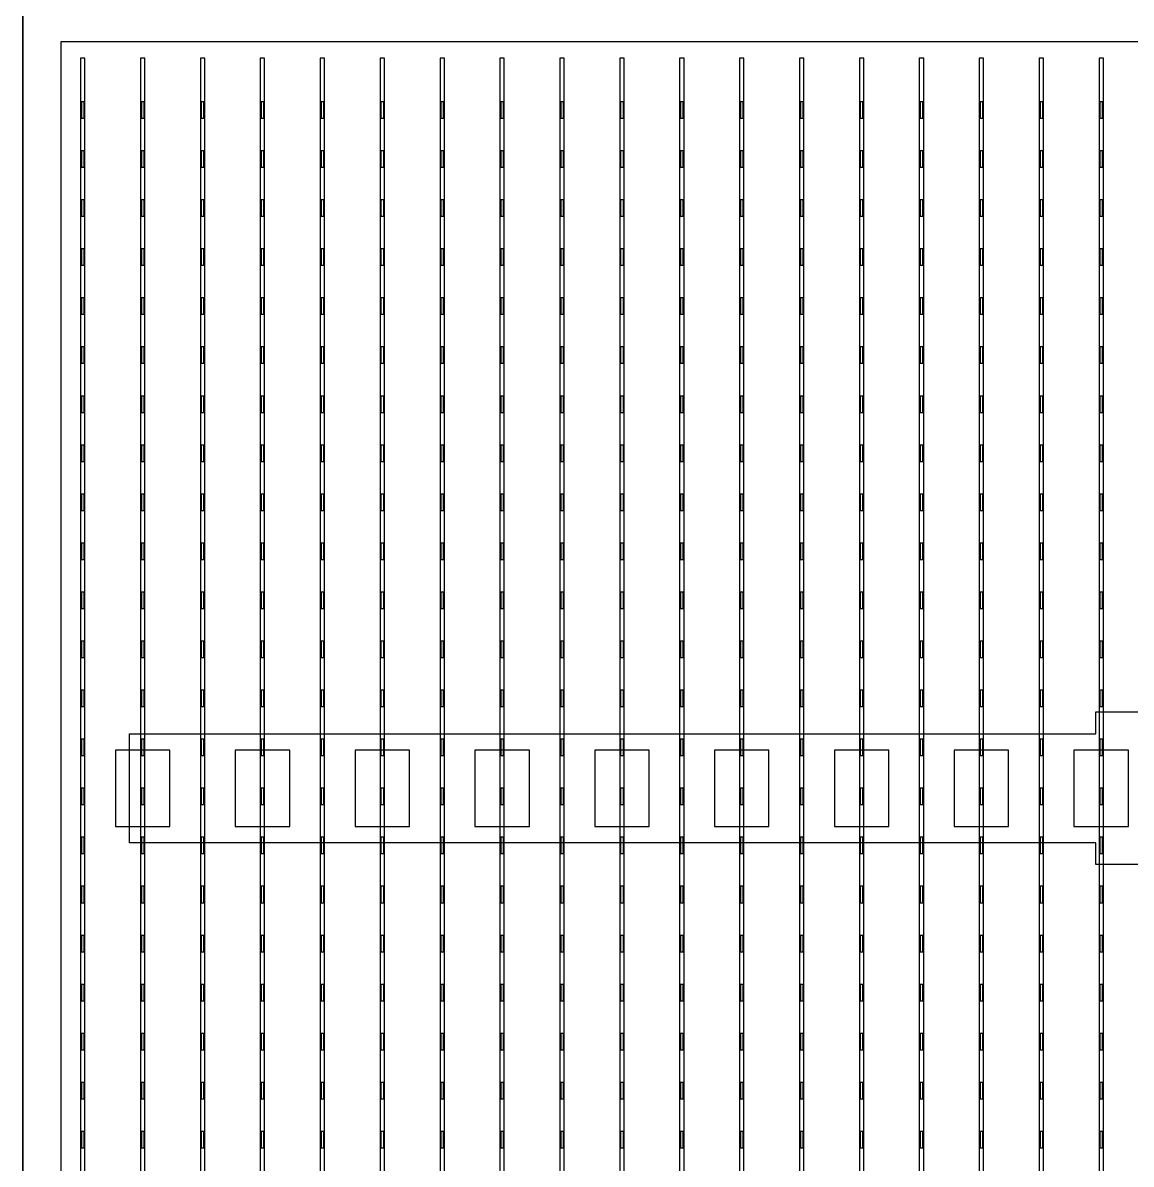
# Model space of a CAD drawing. Header units: millimetres. Extents: x -18 to 142, y -7 to 153.
# Drawn here: x -0.53 to 9.64, y 114.25 to 124.72 of the extents above; entities that cross this region are included whole.
import ezdxf

# ---------------------------------------------------------------- set-up
doc = ezdxf.new("R2010")
doc.units = ezdxf.units.MM
for name, color, linetype in [('BUSBARS', 3, 'Continuous'), ('CELLS', 5, 'Continuous'), ('CONTACT_PADS', 2, 'Continuous'), ('DICING', 4, 'Continuous'), ('FINGERS', 1, 'Continuous'), ('INSULATION', 2, 'Continuous')]:
    doc.layers.add(name, color=color, linetype=linetype)

msp = doc.modelspace()

# ---------------------------------------------------------------- linework, layer by layer
at = {"layer": 'BUSBARS'}
msp.add_lwpolyline([(19.39, 118.2), (19.39, 117.2), (10.52, 117.2), (10.52, 117), (9.32, 117), (9.32, 117.2), (0.45, 117.2), (0.45, 118.2), (9.32, 118.2), (9.32, 118.4), (10.52, 118.4), (10.52, 118.2), (19.39, 118.2)], close=True, dxfattribs=at)
at = {"layer": 'CELLS'}
msp.add_lwpolyline([(20.37, 104), (20.37, 124.9), (-0.53, 124.9), (-0.53, 104), (20.37, 104)], close=True, dxfattribs=at)
at = {"layer": 'CONTACT_PADS'}
for points in [[(0.033, 123.85), (0.033, 124), (0.008, 124), (0.008, 123.85), (0.033, 123.85)], [(0.583, 123.85), (0.583, 124), (0.558, 124), (0.558, 123.85), (0.583, 123.85)], [(1.133, 123.85), (1.133, 124), (1.108, 124), (1.108, 123.85), (1.133, 123.85)], [(1.683, 123.85), (1.683, 124), (1.658, 124), (1.658, 123.85), (1.683, 123.85)], [(2.233, 123.85), (2.233, 124), (2.208, 124), (2.208, 123.85), (2.233, 123.85)], [(2.783, 123.85), (2.783, 124), (2.758, 124), (2.758, 123.85), (2.783, 123.85)], [(3.333, 123.85), (3.333, 124), (3.308, 124), (3.308, 123.85), (3.333, 123.85)], [(3.883, 123.85), (3.883, 124), (3.858, 124), (3.858, 123.85), (3.883, 123.85)], [(4.433, 123.85), (4.433, 124), (4.408, 124), (4.408, 123.85), (4.433, 123.85)], [(4.983, 123.85), (4.983, 124), (4.958, 124), (4.958, 123.85), (4.983, 123.85)], [(5.533, 123.85), (5.533, 124), (5.508, 124), (5.508, 123.85), (5.533, 123.85)], [(6.083, 123.85), (6.083, 124), (6.058, 124), (6.058, 123.85), (6.083, 123.85)], [(6.633, 123.85), (6.633, 124), (6.608, 124), (6.608, 123.85), (6.633, 123.85)], [(7.183, 123.85), (7.183, 124), (7.158, 124), (7.158, 123.85), (7.183, 123.85)], [(7.733, 123.85), (7.733, 124), (7.708, 124), (7.708, 123.85), (7.733, 123.85)], [(8.283, 123.85), (8.283, 124), (8.258, 124), (8.258, 123.85), (8.283, 123.85)], [(8.833, 123.85), (8.833, 124), (8.808, 124), (8.808, 123.85), (8.833, 123.85)], [(9.383, 123.85), (9.383, 124), (9.358, 124), (9.358, 123.85), (9.383, 123.85)], [(0.033, 123.4), (0.033, 123.55), (0.008, 123.55), (0.008, 123.4), (0.033, 123.4)], [(0.583, 123.4), (0.583, 123.55), (0.558, 123.55), (0.558, 123.4), (0.583, 123.4)], [(1.133, 123.4), (1.133, 123.55), (1.108, 123.55), (1.108, 123.4), (1.133, 123.4)], [(1.683, 123.4), (1.683, 123.55), (1.658, 123.55), (1.658, 123.4), (1.683, 123.4)], [(2.233, 123.4), (2.233, 123.55), (2.208, 123.55), (2.208, 123.4), (2.233, 123.4)], [(2.783, 123.4), (2.783, 123.55), (2.758, 123.55), (2.758, 123.4), (2.783, 123.4)], [(3.333, 123.4), (3.333, 123.55), (3.308, 123.55), (3.308, 123.4), (3.333, 123.4)], [(3.883, 123.4), (3.883, 123.55), (3.858, 123.55), (3.858, 123.4), (3.883, 123.4)], [(4.433, 123.4), (4.433, 123.55), (4.408, 123.55), (4.408, 123.4), (4.433, 123.4)], [(4.983, 123.4), (4.983, 123.55), (4.958, 123.55), (4.958, 123.4), (4.983, 123.4)], [(5.533, 123.4), (5.533, 123.55), (5.508, 123.55), (5.508, 123.4), (5.533, 123.4)], [(6.083, 123.4), (6.083, 123.55), (6.058, 123.55), (6.058, 123.4), (6.083, 123.4)], [(6.633, 123.4), (6.633, 123.55), (6.608, 123.55), (6.608, 123.4), (6.633, 123.4)], [(7.183, 123.4), (7.183, 123.55), (7.158, 123.55), (7.158, 123.4), (7.183, 123.4)], [(7.733, 123.4), (7.733, 123.55), (7.708, 123.55), (7.708, 123.4), (7.733, 123.4)], [(8.283, 123.4), (8.283, 123.55), (8.258, 123.55), (8.258, 123.4), (8.283, 123.4)], [(8.833, 123.4), (8.833, 123.55), (8.808, 123.55), (8.808, 123.4), (8.833, 123.4)], [(9.383, 123.4), (9.383, 123.55), (9.358, 123.55), (9.358, 123.4), (9.383, 123.4)], [(0.033, 122.95), (0.033, 123.1), (0.008, 123.1), (0.008, 122.95), (0.033, 122.95)], [(0.583, 122.95), (0.583, 123.1), (0.558, 123.1), (0.558, 122.95), (0.583, 122.95)], [(1.133, 122.95), (1.133, 123.1), (1.108, 123.1), (1.108, 122.95), (1.133, 122.95)], [(1.683, 122.95), (1.683, 123.1), (1.658, 123.1), (1.658, 122.95), (1.683, 122.95)], [(2.233, 122.95), (2.233, 123.1), (2.208, 123.1), (2.208, 122.95), (2.233, 122.95)], [(2.783, 122.95), (2.783, 123.1), (2.758, 123.1), (2.758, 122.95), (2.783, 122.95)], [(3.333, 122.95), (3.333, 123.1), (3.308, 123.1), (3.308, 122.95), (3.333, 122.95)], [(3.883, 122.95), (3.883, 123.1), (3.858, 123.1), (3.858, 122.95), (3.883, 122.95)], [(4.433, 122.95), (4.433, 123.1), (4.408, 123.1), (4.408, 122.95), (4.433, 122.95)], [(4.983, 122.95), (4.983, 123.1), (4.958, 123.1), (4.958, 122.95), (4.983, 122.95)], [(5.533, 122.95), (5.533, 123.1), (5.508, 123.1), (5.508, 122.95), (5.533, 122.95)], [(6.083, 122.95), (6.083, 123.1), (6.058, 123.1), (6.058, 122.95), (6.083, 122.95)], [(6.633, 122.95), (6.633, 123.1), (6.608, 123.1), (6.608, 122.95), (6.633, 122.95)], [(7.183, 122.95), (7.183, 123.1), (7.158, 123.1), (7.158, 122.95), (7.183, 122.95)], [(7.733, 122.95), (7.733, 123.1), (7.708, 123.1), (7.708, 122.95), (7.733, 122.95)], [(8.283, 122.95), (8.283, 123.1), (8.258, 123.1), (8.258, 122.95), (8.283, 122.95)], [(8.833, 122.95), (8.833, 123.1), (8.808, 123.1), (8.808, 122.95), (8.833, 122.95)], [(9.383, 122.95), (9.383, 123.1), (9.358, 123.1), (9.358, 122.95), (9.383, 122.95)], [(0.033, 122.5), (0.033, 122.65), (0.008, 122.65), (0.008, 122.5), (0.033, 122.5)], [(0.583, 122.5), (0.583, 122.65), (0.558, 122.65), (0.558, 122.5), (0.583, 122.5)], [(1.133, 122.5), (1.133, 122.65), (1.108, 122.65), (1.108, 122.5), (1.133, 122.5)], [(1.683, 122.5), (1.683, 122.65), (1.658, 122.65), (1.658, 122.5), (1.683, 122.5)], [(2.233, 122.5), (2.233, 122.65), (2.208, 122.65), (2.208, 122.5), (2.233, 122.5)], [(2.783, 122.5), (2.783, 122.65), (2.758, 122.65), (2.758, 122.5), (2.783, 122.5)], [(3.333, 122.5), (3.333, 122.65), (3.308, 122.65), (3.308, 122.5), (3.333, 122.5)], [(3.883, 122.5), (3.883, 122.65), (3.858, 122.65), (3.858, 122.5), (3.883, 122.5)], [(4.433, 122.5), (4.433, 122.65), (4.408, 122.65), (4.408, 122.5), (4.433, 122.5)], [(4.983, 122.5), (4.983, 122.65), (4.958, 122.65), (4.958, 122.5), (4.983, 122.5)], [(5.533, 122.5), (5.533, 122.65), (5.508, 122.65), (5.508, 122.5), (5.533, 122.5)], [(6.083, 122.5), (6.083, 122.65), (6.058, 122.65), (6.058, 122.5), (6.083, 122.5)], [(6.633, 122.5), (6.633, 122.65), (6.608, 122.65), (6.608, 122.5), (6.633, 122.5)], [(7.183, 122.5), (7.183, 122.65), (7.158, 122.65), (7.158, 122.5), (7.183, 122.5)], [(7.733, 122.5), (7.733, 122.65), (7.708, 122.65), (7.708, 122.5), (7.733, 122.5)], [(8.283, 122.5), (8.283, 122.65), (8.258, 122.65), (8.258, 122.5), (8.283, 122.5)], [(8.833, 122.5), (8.833, 122.65), (8.808, 122.65), (8.808, 122.5), (8.833, 122.5)], [(9.383, 122.5), (9.383, 122.65), (9.358, 122.65), (9.358, 122.5), (9.383, 122.5)], [(0.033, 122.05), (0.033, 122.2), (0.008, 122.2), (0.008, 122.05), (0.033, 122.05)], [(0.583, 122.05), (0.583, 122.2), (0.558, 122.2), (0.558, 122.05), (0.583, 122.05)], [(1.133, 122.05), (1.133, 122.2), (1.108, 122.2), (1.108, 122.05), (1.133, 122.05)], [(1.683, 122.05), (1.683, 122.2), (1.658, 122.2), (1.658, 122.05), (1.683, 122.05)], [(2.233, 122.05), (2.233, 122.2), (2.208, 122.2), (2.208, 122.05), (2.233, 122.05)], [(2.783, 122.05), (2.783, 122.2), (2.758, 122.2), (2.758, 122.05), (2.783, 122.05)], [(3.333, 122.05), (3.333, 122.2), (3.308, 122.2), (3.308, 122.05), (3.333, 122.05)], [(3.883, 122.05), (3.883, 122.2), (3.858, 122.2), (3.858, 122.05), (3.883, 122.05)], [(4.433, 122.05), (4.433, 122.2), (4.408, 122.2), (4.408, 122.05), (4.433, 122.05)], [(4.983, 122.05), (4.983, 122.2), (4.958, 122.2), (4.958, 122.05), (4.983, 122.05)], [(5.533, 122.05), (5.533, 122.2), (5.508, 122.2), (5.508, 122.05), (5.533, 122.05)], [(6.083, 122.05), (6.083, 122.2), (6.058, 122.2), (6.058, 122.05), (6.083, 122.05)], [(6.633, 122.05), (6.633, 122.2), (6.608, 122.2), (6.608, 122.05), (6.633, 122.05)], [(7.183, 122.05), (7.183, 122.2), (7.158, 122.2), (7.158, 122.05), (7.183, 122.05)], [(7.733, 122.05), (7.733, 122.2), (7.708, 122.2), (7.708, 122.05), (7.733, 122.05)], [(8.283, 122.05), (8.283, 122.2), (8.258, 122.2), (8.258, 122.05), (8.283, 122.05)], [(8.833, 122.05), (8.833, 122.2), (8.808, 122.2), (8.808, 122.05), (8.833, 122.05)], [(9.383, 122.05), (9.383, 122.2), (9.358, 122.2), (9.358, 122.05), (9.383, 122.05)], [(0.033, 121.6), (0.033, 121.75), (0.008, 121.75), (0.008, 121.6), (0.033, 121.6)], [(0.583, 121.6), (0.583, 121.75), (0.558, 121.75), (0.558, 121.6), (0.583, 121.6)], [(1.133, 121.6), (1.133, 121.75), (1.108, 121.75), (1.108, 121.6), (1.133, 121.6)], [(1.683, 121.6), (1.683, 121.75), (1.658, 121.75), (1.658, 121.6), (1.683, 121.6)], [(2.233, 121.6), (2.233, 121.75), (2.208, 121.75), (2.208, 121.6), (2.233, 121.6)], [(2.783, 121.6), (2.783, 121.75), (2.758, 121.75), (2.758, 121.6), (2.783, 121.6)], [(3.333, 121.6), (3.333, 121.75), (3.308, 121.75), (3.308, 121.6), (3.333, 121.6)], [(3.883, 121.6), (3.883, 121.75), (3.858, 121.75), (3.858, 121.6), (3.883, 121.6)], [(4.433, 121.6), (4.433, 121.75), (4.408, 121.75), (4.408, 121.6), (4.433, 121.6)], [(4.983, 121.6), (4.983, 121.75), (4.958, 121.75), (4.958, 121.6), (4.983, 121.6)], [(5.533, 121.6), (5.533, 121.75), (5.508, 121.75), (5.508, 121.6), (5.533, 121.6)], [(6.083, 121.6), (6.083, 121.75), (6.058, 121.75), (6.058, 121.6), (6.083, 121.6)], [(6.633, 121.6), (6.633, 121.75), (6.608, 121.75), (6.608, 121.6), (6.633, 121.6)], [(7.183, 121.6), (7.183, 121.75), (7.158, 121.75), (7.158, 121.6), (7.183, 121.6)], [(7.733, 121.6), (7.733, 121.75), (7.708, 121.75), (7.708, 121.6), (7.733, 121.6)], [(8.283, 121.6), (8.283, 121.75), (8.258, 121.75), (8.258, 121.6), (8.283, 121.6)], [(8.833, 121.6), (8.833, 121.75), (8.808, 121.75), (8.808, 121.6), (8.833, 121.6)], [(9.383, 121.6), (9.383, 121.75), (9.358, 121.75), (9.358, 121.6), (9.383, 121.6)], [(0.033, 121.15), (0.033, 121.3), (0.008, 121.3), (0.008, 121.15), (0.033, 121.15)], [(0.583, 121.15), (0.583, 121.3), (0.558, 121.3), (0.558, 121.15), (0.583, 121.15)], [(1.133, 121.15), (1.133, 121.3), (1.108, 121.3), (1.108, 121.15), (1.133, 121.15)], [(1.683, 121.15), (1.683, 121.3), (1.658, 121.3), (1.658, 121.15), (1.683, 121.15)], [(2.233, 121.15), (2.233, 121.3), (2.208, 121.3), (2.208, 121.15), (2.233, 121.15)], [(2.783, 121.15), (2.783, 121.3), (2.758, 121.3), (2.758, 121.15), (2.783, 121.15)], [(3.333, 121.15), (3.333, 121.3), (3.308, 121.3), (3.308, 121.15), (3.333, 121.15)], [(3.883, 121.15), (3.883, 121.3), (3.858, 121.3), (3.858, 121.15), (3.883, 121.15)], [(4.433, 121.15), (4.433, 121.3), (4.408, 121.3), (4.408, 121.15), (4.433, 121.15)], [(4.983, 121.15), (4.983, 121.3), (4.958, 121.3), (4.958, 121.15), (4.983, 121.15)], [(5.533, 121.15), (5.533, 121.3), (5.508, 121.3), (5.508, 121.15), (5.533, 121.15)], [(6.083, 121.15), (6.083, 121.3), (6.058, 121.3), (6.058, 121.15), (6.083, 121.15)], [(6.633, 121.15), (6.633, 121.3), (6.608, 121.3), (6.608, 121.15), (6.633, 121.15)], [(7.183, 121.15), (7.183, 121.3), (7.158, 121.3), (7.158, 121.15), (7.183, 121.15)], [(7.733, 121.15), (7.733, 121.3), (7.708, 121.3), (7.708, 121.15), (7.733, 121.15)], [(8.283, 121.15), (8.283, 121.3), (8.258, 121.3), (8.258, 121.15), (8.283, 121.15)], [(8.833, 121.15), (8.833, 121.3), (8.808, 121.3), (8.808, 121.15), (8.833, 121.15)], [(9.383, 121.15), (9.383, 121.3), (9.358, 121.3), (9.358, 121.15), (9.383, 121.15)], [(0.033, 120.7), (0.033, 120.85), (0.008, 120.85), (0.008, 120.7), (0.033, 120.7)], [(0.583, 120.7), (0.583, 120.85), (0.558, 120.85), (0.558, 120.7), (0.583, 120.7)], [(1.133, 120.7), (1.133, 120.85), (1.108, 120.85), (1.108, 120.7), (1.133, 120.7)], [(1.683, 120.7), (1.683, 120.85), (1.658, 120.85), (1.658, 120.7), (1.683, 120.7)], [(2.233, 120.7), (2.233, 120.85), (2.208, 120.85), (2.208, 120.7), (2.233, 120.7)], [(2.783, 120.7), (2.783, 120.85), (2.758, 120.85), (2.758, 120.7), (2.783, 120.7)], [(3.333, 120.7), (3.333, 120.85), (3.308, 120.85), (3.308, 120.7), (3.333, 120.7)], [(3.883, 120.7), (3.883, 120.85), (3.858, 120.85), (3.858, 120.7), (3.883, 120.7)], [(4.433, 120.7), (4.433, 120.85), (4.408, 120.85), (4.408, 120.7), (4.433, 120.7)], [(4.983, 120.7), (4.983, 120.85), (4.958, 120.85), (4.958, 120.7), (4.983, 120.7)], [(5.533, 120.7), (5.533, 120.85), (5.508, 120.85), (5.508, 120.7), (5.533, 120.7)], [(6.083, 120.7), (6.083, 120.85), (6.058, 120.85), (6.058, 120.7), (6.083, 120.7)], [(6.633, 120.7), (6.633, 120.85), (6.608, 120.85), (6.608, 120.7), (6.633, 120.7)], [(7.183, 120.7), (7.183, 120.85), (7.158, 120.85), (7.158, 120.7), (7.183, 120.7)], [(7.733, 120.7), (7.733, 120.85), (7.708, 120.85), (7.708, 120.7), (7.733, 120.7)], [(8.283, 120.7), (8.283, 120.85), (8.258, 120.85), (8.258, 120.7), (8.283, 120.7)], [(8.833, 120.7), (8.833, 120.85), (8.808, 120.85), (8.808, 120.7), (8.833, 120.7)], [(9.383, 120.7), (9.383, 120.85), (9.358, 120.85), (9.358, 120.7), (9.383, 120.7)], [(0.033, 120.25), (0.033, 120.4), (0.008, 120.4), (0.008, 120.25), (0.033, 120.25)], [(0.583, 120.25), (0.583, 120.4), (0.558, 120.4), (0.558, 120.25), (0.583, 120.25)], [(1.133, 120.25), (1.133, 120.4), (1.108, 120.4), (1.108, 120.25), (1.133, 120.25)], [(1.683, 120.25), (1.683, 120.4), (1.658, 120.4), (1.658, 120.25), (1.683, 120.25)], [(2.233, 120.25), (2.233, 120.4), (2.208, 120.4), (2.208, 120.25), (2.233, 120.25)], [(2.783, 120.25), (2.783, 120.4), (2.758, 120.4), (2.758, 120.25), (2.783, 120.25)], [(3.333, 120.25), (3.333, 120.4), (3.308, 120.4), (3.308, 120.25), (3.333, 120.25)], [(3.883, 120.25), (3.883, 120.4), (3.858, 120.4), (3.858, 120.25), (3.883, 120.25)], [(4.433, 120.25), (4.433, 120.4), (4.408, 120.4), (4.408, 120.25), (4.433, 120.25)], [(4.983, 120.25), (4.983, 120.4), (4.958, 120.4), (4.958, 120.25), (4.983, 120.25)], [(5.533, 120.25), (5.533, 120.4), (5.508, 120.4), (5.508, 120.25), (5.533, 120.25)], [(6.083, 120.25), (6.083, 120.4), (6.058, 120.4), (6.058, 120.25), (6.083, 120.25)], [(6.633, 120.25), (6.633, 120.4), (6.608, 120.4), (6.608, 120.25), (6.633, 120.25)], [(7.183, 120.25), (7.183, 120.4), (7.158, 120.4), (7.158, 120.25), (7.183, 120.25)], [(7.733, 120.25), (7.733, 120.4), (7.708, 120.4), (7.708, 120.25), (7.733, 120.25)], [(8.283, 120.25), (8.283, 120.4), (8.258, 120.4), (8.258, 120.25), (8.283, 120.25)], [(8.833, 120.25), (8.833, 120.4), (8.808, 120.4), (8.808, 120.25), (8.833, 120.25)], [(9.383, 120.25), (9.383, 120.4), (9.358, 120.4), (9.358, 120.25), (9.383, 120.25)], [(0.033, 119.8), (0.033, 119.95), (0.008, 119.95), (0.008, 119.8), (0.033, 119.8)], [(0.583, 119.8), (0.583, 119.95), (0.558, 119.95), (0.558, 119.8), (0.583, 119.8)], [(1.133, 119.8), (1.133, 119.95), (1.108, 119.95), (1.108, 119.8), (1.133, 119.8)], [(1.683, 119.8), (1.683, 119.95), (1.658, 119.95), (1.658, 119.8), (1.683, 119.8)], [(2.233, 119.8), (2.233, 119.95), (2.208, 119.95), (2.208, 119.8), (2.233, 119.8)], [(2.783, 119.8), (2.783, 119.95), (2.758, 119.95), (2.758, 119.8), (2.783, 119.8)], [(3.333, 119.8), (3.333, 119.95), (3.308, 119.95), (3.308, 119.8), (3.333, 119.8)], [(3.883, 119.8), (3.883, 119.95), (3.858, 119.95), (3.858, 119.8), (3.883, 119.8)], [(4.433, 119.8), (4.433, 119.95), (4.408, 119.95), (4.408, 119.8), (4.433, 119.8)], [(4.983, 119.8), (4.983, 119.95), (4.958, 119.95), (4.958, 119.8), (4.983, 119.8)], [(5.533, 119.8), (5.533, 119.95), (5.508, 119.95), (5.508, 119.8), (5.533, 119.8)], [(6.083, 119.8), (6.083, 119.95), (6.058, 119.95), (6.058, 119.8), (6.083, 119.8)], [(6.633, 119.8), (6.633, 119.95), (6.608, 119.95), (6.608, 119.8), (6.633, 119.8)], [(7.183, 119.8), (7.183, 119.95), (7.158, 119.95), (7.158, 119.8), (7.183, 119.8)], [(7.733, 119.8), (7.733, 119.95), (7.708, 119.95), (7.708, 119.8), (7.733, 119.8)], [(8.283, 119.8), (8.283, 119.95), (8.258, 119.95), (8.258, 119.8), (8.283, 119.8)], [(8.833, 119.8), (8.833, 119.95), (8.808, 119.95), (8.808, 119.8), (8.833, 119.8)], [(9.383, 119.8), (9.383, 119.95), (9.358, 119.95), (9.358, 119.8), (9.383, 119.8)], [(0.033, 119.35), (0.033, 119.5), (0.008, 119.5), (0.008, 119.35), (0.033, 119.35)], [(0.583, 119.35), (0.583, 119.5), (0.558, 119.5), (0.558, 119.35), (0.583, 119.35)], [(1.133, 119.35), (1.133, 119.5), (1.108, 119.5), (1.108, 119.35), (1.133, 119.35)], [(1.683, 119.35), (1.683, 119.5), (1.658, 119.5), (1.658, 119.35), (1.683, 119.35)], [(2.233, 119.35), (2.233, 119.5), (2.208, 119.5), (2.208, 119.35), (2.233, 119.35)], [(2.783, 119.35), (2.783, 119.5), (2.758, 119.5), (2.758, 119.35), (2.783, 119.35)], [(3.333, 119.35), (3.333, 119.5), (3.308, 119.5), (3.308, 119.35), (3.333, 119.35)], [(3.883, 119.35), (3.883, 119.5), (3.858, 119.5), (3.858, 119.35), (3.883, 119.35)], [(4.433, 119.35), (4.433, 119.5), (4.408, 119.5), (4.408, 119.35), (4.433, 119.35)], [(4.983, 119.35), (4.983, 119.5), (4.958, 119.5), (4.958, 119.35), (4.983, 119.35)], [(5.533, 119.35), (5.533, 119.5), (5.508, 119.5), (5.508, 119.35), (5.533, 119.35)], [(6.083, 119.35), (6.083, 119.5), (6.058, 119.5), (6.058, 119.35), (6.083, 119.35)], [(6.633, 119.35), (6.633, 119.5), (6.608, 119.5), (6.608, 119.35), (6.633, 119.35)], [(7.183, 119.35), (7.183, 119.5), (7.158, 119.5), (7.158, 119.35), (7.183, 119.35)], [(7.733, 119.35), (7.733, 119.5), (7.708, 119.5), (7.708, 119.35), (7.733, 119.35)], [(8.283, 119.35), (8.283, 119.5), (8.258, 119.5), (8.258, 119.35), (8.283, 119.35)], [(8.833, 119.35), (8.833, 119.5), (8.808, 119.5), (8.808, 119.35), (8.833, 119.35)], [(9.383, 119.35), (9.383, 119.5), (9.358, 119.5), (9.358, 119.35), (9.383, 119.35)], [(0.033, 118.9), (0.033, 119.05), (0.008, 119.05), (0.008, 118.9), (0.033, 118.9)], [(0.583, 118.9), (0.583, 119.05), (0.558, 119.05), (0.558, 118.9), (0.583, 118.9)], [(1.133, 118.9), (1.133, 119.05), (1.108, 119.05), (1.108, 118.9), (1.133, 118.9)], [(1.683, 118.9), (1.683, 119.05), (1.658, 119.05), (1.658, 118.9), (1.683, 118.9)], [(2.233, 118.9), (2.233, 119.05), (2.208, 119.05), (2.208, 118.9), (2.233, 118.9)], [(2.783, 118.9), (2.783, 119.05), (2.758, 119.05), (2.758, 118.9), (2.783, 118.9)], [(3.333, 118.9), (3.333, 119.05), (3.308, 119.05), (3.308, 118.9), (3.333, 118.9)], [(3.883, 118.9), (3.883, 119.05), (3.858, 119.05), (3.858, 118.9), (3.883, 118.9)], [(4.433, 118.9), (4.433, 119.05), (4.408, 119.05), (4.408, 118.9), (4.433, 118.9)], [(4.983, 118.9), (4.983, 119.05), (4.958, 119.05), (4.958, 118.9), (4.983, 118.9)], [(5.533, 118.9), (5.533, 119.05), (5.508, 119.05), (5.508, 118.9), (5.533, 118.9)], [(6.083, 118.9), (6.083, 119.05), (6.058, 119.05), (6.058, 118.9), (6.083, 118.9)], [(6.633, 118.9), (6.633, 119.05), (6.608, 119.05), (6.608, 118.9), (6.633, 118.9)], [(7.183, 118.9), (7.183, 119.05), (7.158, 119.05), (7.158, 118.9), (7.183, 118.9)], [(7.733, 118.9), (7.733, 119.05), (7.708, 119.05), (7.708, 118.9), (7.733, 118.9)], [(8.283, 118.9), (8.283, 119.05), (8.258, 119.05), (8.258, 118.9), (8.283, 118.9)], [(8.833, 118.9), (8.833, 119.05), (8.808, 119.05), (8.808, 118.9), (8.833, 118.9)], [(9.383, 118.9), (9.383, 119.05), (9.358, 119.05), (9.358, 118.9), (9.383, 118.9)], [(0.033, 118.45), (0.033, 118.6), (0.008, 118.6), (0.008, 118.45), (0.033, 118.45)], [(0.583, 118.45), (0.583, 118.6), (0.558, 118.6), (0.558, 118.45), (0.583, 118.45)], [(1.133, 118.45), (1.133, 118.6), (1.108, 118.6), (1.108, 118.45), (1.133, 118.45)], [(1.683, 118.45), (1.683, 118.6), (1.658, 118.6), (1.658, 118.45), (1.683, 118.45)], [(2.233, 118.45), (2.233, 118.6), (2.208, 118.6), (2.208, 118.45), (2.233, 118.45)], [(2.783, 118.45), (2.783, 118.6), (2.758, 118.6), (2.758, 118.45), (2.783, 118.45)], [(3.333, 118.45), (3.333, 118.6), (3.308, 118.6), (3.308, 118.45), (3.333, 118.45)], [(3.883, 118.45), (3.883, 118.6), (3.858, 118.6), (3.858, 118.45), (3.883, 118.45)], [(4.433, 118.45), (4.433, 118.6), (4.408, 118.6), (4.408, 118.45), (4.433, 118.45)], [(4.983, 118.45), (4.983, 118.6), (4.958, 118.6), (4.958, 118.45), (4.983, 118.45)], [(5.533, 118.45), (5.533, 118.6), (5.508, 118.6), (5.508, 118.45), (5.533, 118.45)], [(6.083, 118.45), (6.083, 118.6), (6.058, 118.6), (6.058, 118.45), (6.083, 118.45)], [(6.633, 118.45), (6.633, 118.6), (6.608, 118.6), (6.608, 118.45), (6.633, 118.45)], [(7.183, 118.45), (7.183, 118.6), (7.158, 118.6), (7.158, 118.45), (7.183, 118.45)], [(7.733, 118.45), (7.733, 118.6), (7.708, 118.6), (7.708, 118.45), (7.733, 118.45)], [(8.283, 118.45), (8.283, 118.6), (8.258, 118.6), (8.258, 118.45), (8.283, 118.45)], [(8.833, 118.45), (8.833, 118.6), (8.808, 118.6), (8.808, 118.45), (8.833, 118.45)], [(9.383, 118.45), (9.383, 118.6), (9.358, 118.6), (9.358, 118.45), (9.383, 118.45)], [(0.033, 118), (0.033, 118.15), (0.008, 118.15), (0.008, 118), (0.033, 118)], [(0.583, 118), (0.583, 118.15), (0.558, 118.15), (0.558, 118), (0.583, 118)], [(1.133, 118), (1.133, 118.15), (1.108, 118.15), (1.108, 118), (1.133, 118)], [(1.683, 118), (1.683, 118.15), (1.658, 118.15), (1.658, 118), (1.683, 118)], [(2.233, 118), (2.233, 118.15), (2.208, 118.15), (2.208, 118), (2.233, 118)], [(2.783, 118), (2.783, 118.15), (2.758, 118.15), (2.758, 118), (2.783, 118)], [(3.333, 118), (3.333, 118.15), (3.308, 118.15), (3.308, 118), (3.333, 118)], [(3.883, 118), (3.883, 118.15), (3.858, 118.15), (3.858, 118), (3.883, 118)], [(4.433, 118), (4.433, 118.15), (4.408, 118.15), (4.408, 118), (4.433, 118)], [(4.983, 118), (4.983, 118.15), (4.958, 118.15), (4.958, 118), (4.983, 118)], [(5.533, 118), (5.533, 118.15), (5.508, 118.15), (5.508, 118), (5.533, 118)], [(6.083, 118), (6.083, 118.15), (6.058, 118.15), (6.058, 118), (6.083, 118)], [(6.633, 118), (6.633, 118.15), (6.608, 118.15), (6.608, 118), (6.633, 118)], [(7.183, 118), (7.183, 118.15), (7.158, 118.15), (7.158, 118), (7.183, 118)], [(7.733, 118), (7.733, 118.15), (7.708, 118.15), (7.708, 118), (7.733, 118)], [(8.283, 118), (8.283, 118.15), (8.258, 118.15), (8.258, 118), (8.283, 118)], [(8.833, 118), (8.833, 118.15), (8.808, 118.15), (8.808, 118), (8.833, 118)], [(9.383, 118), (9.383, 118.15), (9.358, 118.15), (9.358, 118), (9.383, 118)], [(0.033, 117.55), (0.033, 117.7), (0.008, 117.7), (0.008, 117.55), (0.033, 117.55)], [(0.583, 117.55), (0.583, 117.7), (0.558, 117.7), (0.558, 117.55), (0.583, 117.55)], [(1.133, 117.55), (1.133, 117.7), (1.108, 117.7), (1.108, 117.55), (1.133, 117.55)], [(1.683, 117.55), (1.683, 117.7), (1.658, 117.7), (1.658, 117.55), (1.683, 117.55)], [(2.233, 117.55), (2.233, 117.7), (2.208, 117.7), (2.208, 117.55), (2.233, 117.55)], [(2.783, 117.55), (2.783, 117.7), (2.758, 117.7), (2.758, 117.55), (2.783, 117.55)], [(3.333, 117.55), (3.333, 117.7), (3.308, 117.7), (3.308, 117.55), (3.333, 117.55)], [(3.883, 117.55), (3.883, 117.7), (3.858, 117.7), (3.858, 117.55), (3.883, 117.55)], [(4.433, 117.55), (4.433, 117.7), (4.408, 117.7), (4.408, 117.55), (4.433, 117.55)], [(4.983, 117.55), (4.983, 117.7), (4.958, 117.7), (4.958, 117.55), (4.983, 117.55)], [(5.533, 117.55), (5.533, 117.7), (5.508, 117.7), (5.508, 117.55), (5.533, 117.55)], [(6.083, 117.55), (6.083, 117.7), (6.058, 117.7), (6.058, 117.55), (6.083, 117.55)], [(6.633, 117.55), (6.633, 117.7), (6.608, 117.7), (6.608, 117.55), (6.633, 117.55)], [(7.183, 117.55), (7.183, 117.7), (7.158, 117.7), (7.158, 117.55), (7.183, 117.55)], [(7.733, 117.55), (7.733, 117.7), (7.708, 117.7), (7.708, 117.55), (7.733, 117.55)], [(8.283, 117.55), (8.283, 117.7), (8.258, 117.7), (8.258, 117.55), (8.283, 117.55)], [(8.833, 117.55), (8.833, 117.7), (8.808, 117.7), (8.808, 117.55), (8.833, 117.55)], [(9.383, 117.55), (9.383, 117.7), (9.358, 117.7), (9.358, 117.55), (9.383, 117.55)], [(0.033, 117.1), (0.033, 117.25), (0.008, 117.25), (0.008, 117.1), (0.033, 117.1)], [(0.583, 117.1), (0.583, 117.25), (0.558, 117.25), (0.558, 117.1), (0.583, 117.1)], [(1.133, 117.1), (1.133, 117.25), (1.108, 117.25), (1.108, 117.1), (1.133, 117.1)], [(1.683, 117.1), (1.683, 117.25), (1.658, 117.25), (1.658, 117.1), (1.683, 117.1)], [(2.233, 117.1), (2.233, 117.25), (2.208, 117.25), (2.208, 117.1), (2.233, 117.1)], [(2.783, 117.1), (2.783, 117.25), (2.758, 117.25), (2.758, 117.1), (2.783, 117.1)], [(3.333, 117.1), (3.333, 117.25), (3.308, 117.25), (3.308, 117.1), (3.333, 117.1)], [(3.883, 117.1), (3.883, 117.25), (3.858, 117.25), (3.858, 117.1), (3.883, 117.1)], [(4.433, 117.1), (4.433, 117.25), (4.408, 117.25), (4.408, 117.1), (4.433, 117.1)], [(4.983, 117.1), (4.983, 117.25), (4.958, 117.25), (4.958, 117.1), (4.983, 117.1)], [(5.533, 117.1), (5.533, 117.25), (5.508, 117.25), (5.508, 117.1), (5.533, 117.1)], [(6.083, 117.1), (6.083, 117.25), (6.058, 117.25), (6.058, 117.1), (6.083, 117.1)], [(6.633, 117.1), (6.633, 117.25), (6.608, 117.25), (6.608, 117.1), (6.633, 117.1)], [(7.183, 117.1), (7.183, 117.25), (7.158, 117.25), (7.158, 117.1), (7.183, 117.1)], [(7.733, 117.1), (7.733, 117.25), (7.708, 117.25), (7.708, 117.1), (7.733, 117.1)], [(8.283, 117.1), (8.283, 117.25), (8.258, 117.25), (8.258, 117.1), (8.283, 117.1)], [(8.833, 117.1), (8.833, 117.25), (8.808, 117.25), (8.808, 117.1), (8.833, 117.1)], [(9.383, 117.1), (9.383, 117.25), (9.358, 117.25), (9.358, 117.1), (9.383, 117.1)], [(0.033, 116.65), (0.033, 116.8), (0.008, 116.8), (0.008, 116.65), (0.033, 116.65)], [(0.583, 116.65), (0.583, 116.8), (0.558, 116.8), (0.558, 116.65), (0.583, 116.65)], [(1.133, 116.65), (1.133, 116.8), (1.108, 116.8), (1.108, 116.65), (1.133, 116.65)], [(1.683, 116.65), (1.683, 116.8), (1.658, 116.8), (1.658, 116.65), (1.683, 116.65)], [(2.233, 116.65), (2.233, 116.8), (2.208, 116.8), (2.208, 116.65), (2.233, 116.65)], [(2.783, 116.65), (2.783, 116.8), (2.758, 116.8), (2.758, 116.65), (2.783, 116.65)], [(3.333, 116.65), (3.333, 116.8), (3.308, 116.8), (3.308, 116.65), (3.333, 116.65)], [(3.883, 116.65), (3.883, 116.8), (3.858, 116.8), (3.858, 116.65), (3.883, 116.65)], [(4.433, 116.65), (4.433, 116.8), (4.408, 116.8), (4.408, 116.65), (4.433, 116.65)], [(4.983, 116.65), (4.983, 116.8), (4.958, 116.8), (4.958, 116.65), (4.983, 116.65)], [(5.533, 116.65), (5.533, 116.8), (5.508, 116.8), (5.508, 116.65), (5.533, 116.65)], [(6.083, 116.65), (6.083, 116.8), (6.058, 116.8), (6.058, 116.65), (6.083, 116.65)], [(6.633, 116.65), (6.633, 116.8), (6.608, 116.8), (6.608, 116.65), (6.633, 116.65)], [(7.183, 116.65), (7.183, 116.8), (7.158, 116.8), (7.158, 116.65), (7.183, 116.65)], [(7.733, 116.65), (7.733, 116.8), (7.708, 116.8), (7.708, 116.65), (7.733, 116.65)], [(8.283, 116.65), (8.283, 116.8), (8.258, 116.8), (8.258, 116.65), (8.283, 116.65)], [(8.833, 116.65), (8.833, 116.8), (8.808, 116.8), (8.808, 116.65), (8.833, 116.65)], [(9.383, 116.65), (9.383, 116.8), (9.358, 116.8), (9.358, 116.65), (9.383, 116.65)], [(0.033, 116.2), (0.033, 116.35), (0.008, 116.35), (0.008, 116.2), (0.033, 116.2)], [(0.583, 116.2), (0.583, 116.35), (0.558, 116.35), (0.558, 116.2), (0.583, 116.2)], [(1.133, 116.2), (1.133, 116.35), (1.108, 116.35), (1.108, 116.2), (1.133, 116.2)], [(1.683, 116.2), (1.683, 116.35), (1.658, 116.35), (1.658, 116.2), (1.683, 116.2)], [(2.233, 116.2), (2.233, 116.35), (2.208, 116.35), (2.208, 116.2), (2.233, 116.2)], [(2.783, 116.2), (2.783, 116.35), (2.758, 116.35), (2.758, 116.2), (2.783, 116.2)], [(3.333, 116.2), (3.333, 116.35), (3.308, 116.35), (3.308, 116.2), (3.333, 116.2)], [(3.883, 116.2), (3.883, 116.35), (3.858, 116.35), (3.858, 116.2), (3.883, 116.2)], [(4.433, 116.2), (4.433, 116.35), (4.408, 116.35), (4.408, 116.2), (4.433, 116.2)], [(4.983, 116.2), (4.983, 116.35), (4.958, 116.35), (4.958, 116.2), (4.983, 116.2)], [(5.533, 116.2), (5.533, 116.35), (5.508, 116.35), (5.508, 116.2), (5.533, 116.2)], [(6.083, 116.2), (6.083, 116.35), (6.058, 116.35), (6.058, 116.2), (6.083, 116.2)], [(6.633, 116.2), (6.633, 116.35), (6.608, 116.35), (6.608, 116.2), (6.633, 116.2)], [(7.183, 116.2), (7.183, 116.35), (7.158, 116.35), (7.158, 116.2), (7.183, 116.2)], [(7.733, 116.2), (7.733, 116.35), (7.708, 116.35), (7.708, 116.2), (7.733, 116.2)], [(8.283, 116.2), (8.283, 116.35), (8.258, 116.35), (8.258, 116.2), (8.283, 116.2)], [(8.833, 116.2), (8.833, 116.35), (8.808, 116.35), (8.808, 116.2), (8.833, 116.2)], [(9.383, 116.2), (9.383, 116.35), (9.358, 116.35), (9.358, 116.2), (9.383, 116.2)], [(0.033, 115.75), (0.033, 115.9), (0.008, 115.9), (0.008, 115.75), (0.033, 115.75)], [(0.583, 115.75), (0.583, 115.9), (0.558, 115.9), (0.558, 115.75), (0.583, 115.75)], [(1.133, 115.75), (1.133, 115.9), (1.108, 115.9), (1.108, 115.75), (1.133, 115.75)], [(1.683, 115.75), (1.683, 115.9), (1.658, 115.9), (1.658, 115.75), (1.683, 115.75)], [(2.233, 115.75), (2.233, 115.9), (2.208, 115.9), (2.208, 115.75), (2.233, 115.75)], [(2.783, 115.75), (2.783, 115.9), (2.758, 115.9), (2.758, 115.75), (2.783, 115.75)], [(3.333, 115.75), (3.333, 115.9), (3.308, 115.9), (3.308, 115.75), (3.333, 115.75)], [(3.883, 115.75), (3.883, 115.9), (3.858, 115.9), (3.858, 115.75), (3.883, 115.75)], [(4.433, 115.75), (4.433, 115.9), (4.408, 115.9), (4.408, 115.75), (4.433, 115.75)], [(4.983, 115.75), (4.983, 115.9), (4.958, 115.9), (4.958, 115.75), (4.983, 115.75)], [(5.533, 115.75), (5.533, 115.9), (5.508, 115.9), (5.508, 115.75), (5.533, 115.75)], [(6.083, 115.75), (6.083, 115.9), (6.058, 115.9), (6.058, 115.75), (6.083, 115.75)], [(6.633, 115.75), (6.633, 115.9), (6.608, 115.9), (6.608, 115.75), (6.633, 115.75)], [(7.183, 115.75), (7.183, 115.9), (7.158, 115.9), (7.158, 115.75), (7.183, 115.75)], [(7.733, 115.75), (7.733, 115.9), (7.708, 115.9), (7.708, 115.75), (7.733, 115.75)], [(8.283, 115.75), (8.283, 115.9), (8.258, 115.9), (8.258, 115.75), (8.283, 115.75)], [(8.833, 115.75), (8.833, 115.9), (8.808, 115.9), (8.808, 115.75), (8.833, 115.75)], [(9.383, 115.75), (9.383, 115.9), (9.358, 115.9), (9.358, 115.75), (9.383, 115.75)], [(0.033, 115.3), (0.033, 115.45), (0.008, 115.45), (0.008, 115.3), (0.033, 115.3)], [(0.583, 115.3), (0.583, 115.45), (0.558, 115.45), (0.558, 115.3), (0.583, 115.3)], [(1.133, 115.3), (1.133, 115.45), (1.108, 115.45), (1.108, 115.3), (1.133, 115.3)], [(1.683, 115.3), (1.683, 115.45), (1.658, 115.45), (1.658, 115.3), (1.683, 115.3)], [(2.233, 115.3), (2.233, 115.45), (2.208, 115.45), (2.208, 115.3), (2.233, 115.3)], [(2.783, 115.3), (2.783, 115.45), (2.758, 115.45), (2.758, 115.3), (2.783, 115.3)], [(3.333, 115.3), (3.333, 115.45), (3.308, 115.45), (3.308, 115.3), (3.333, 115.3)], [(3.883, 115.3), (3.883, 115.45), (3.858, 115.45), (3.858, 115.3), (3.883, 115.3)], [(4.433, 115.3), (4.433, 115.45), (4.408, 115.45), (4.408, 115.3), (4.433, 115.3)], [(4.983, 115.3), (4.983, 115.45), (4.958, 115.45), (4.958, 115.3), (4.983, 115.3)], [(5.533, 115.3), (5.533, 115.45), (5.508, 115.45), (5.508, 115.3), (5.533, 115.3)], [(6.083, 115.3), (6.083, 115.45), (6.058, 115.45), (6.058, 115.3), (6.083, 115.3)], [(6.633, 115.3), (6.633, 115.45), (6.608, 115.45), (6.608, 115.3), (6.633, 115.3)], [(7.183, 115.3), (7.183, 115.45), (7.158, 115.45), (7.158, 115.3), (7.183, 115.3)], [(7.733, 115.3), (7.733, 115.45), (7.708, 115.45), (7.708, 115.3), (7.733, 115.3)], [(8.283, 115.3), (8.283, 115.45), (8.258, 115.45), (8.258, 115.3), (8.283, 115.3)], [(8.833, 115.3), (8.833, 115.45), (8.808, 115.45), (8.808, 115.3), (8.833, 115.3)], [(9.383, 115.3), (9.383, 115.45), (9.358, 115.45), (9.358, 115.3), (9.383, 115.3)], [(0.033, 114.85), (0.033, 115), (0.008, 115), (0.008, 114.85), (0.033, 114.85)], [(0.583, 114.85), (0.583, 115), (0.558, 115), (0.558, 114.85), (0.583, 114.85)], [(1.133, 114.85), (1.133, 115), (1.108, 115), (1.108, 114.85), (1.133, 114.85)], [(1.683, 114.85), (1.683, 115), (1.658, 115), (1.658, 114.85), (1.683, 114.85)], [(2.233, 114.85), (2.233, 115), (2.208, 115), (2.208, 114.85), (2.233, 114.85)], [(2.783, 114.85), (2.783, 115), (2.758, 115), (2.758, 114.85), (2.783, 114.85)], [(3.333, 114.85), (3.333, 115), (3.308, 115), (3.308, 114.85), (3.333, 114.85)], [(3.883, 114.85), (3.883, 115), (3.858, 115), (3.858, 114.85), (3.883, 114.85)], [(4.433, 114.85), (4.433, 115), (4.408, 115), (4.408, 114.85), (4.433, 114.85)], [(4.983, 114.85), (4.983, 115), (4.958, 115), (4.958, 114.85), (4.983, 114.85)], [(5.533, 114.85), (5.533, 115), (5.508, 115), (5.508, 114.85), (5.533, 114.85)], [(6.083, 114.85), (6.083, 115), (6.058, 115), (6.058, 114.85), (6.083, 114.85)], [(6.633, 114.85), (6.633, 115), (6.608, 115), (6.608, 114.85), (6.633, 114.85)], [(7.183, 114.85), (7.183, 115), (7.158, 115), (7.158, 114.85), (7.183, 114.85)], [(7.733, 114.85), (7.733, 115), (7.708, 115), (7.708, 114.85), (7.733, 114.85)], [(8.283, 114.85), (8.283, 115), (8.258, 115), (8.258, 114.85), (8.283, 114.85)], [(8.833, 114.85), (8.833, 115), (8.808, 115), (8.808, 114.85), (8.833, 114.85)], [(9.383, 114.85), (9.383, 115), (9.358, 115), (9.358, 114.85), (9.383, 114.85)], [(0.033, 114.4), (0.033, 114.55), (0.008, 114.55), (0.008, 114.4), (0.033, 114.4)], [(0.583, 114.4), (0.583, 114.55), (0.558, 114.55), (0.558, 114.4), (0.583, 114.4)], [(1.133, 114.4), (1.133, 114.55), (1.108, 114.55), (1.108, 114.4), (1.133, 114.4)], [(1.683, 114.4), (1.683, 114.55), (1.658, 114.55), (1.658, 114.4), (1.683, 114.4)], [(2.233, 114.4), (2.233, 114.55), (2.208, 114.55), (2.208, 114.4), (2.233, 114.4)], [(2.783, 114.4), (2.783, 114.55), (2.758, 114.55), (2.758, 114.4), (2.783, 114.4)], [(3.333, 114.4), (3.333, 114.55), (3.308, 114.55), (3.308, 114.4), (3.333, 114.4)], [(3.883, 114.4), (3.883, 114.55), (3.858, 114.55), (3.858, 114.4), (3.883, 114.4)], [(4.433, 114.4), (4.433, 114.55), (4.408, 114.55), (4.408, 114.4), (4.433, 114.4)], [(4.983, 114.4), (4.983, 114.55), (4.958, 114.55), (4.958, 114.4), (4.983, 114.4)], [(5.533, 114.4), (5.533, 114.55), (5.508, 114.55), (5.508, 114.4), (5.533, 114.4)], [(6.083, 114.4), (6.083, 114.55), (6.058, 114.55), (6.058, 114.4), (6.083, 114.4)], [(6.633, 114.4), (6.633, 114.55), (6.608, 114.55), (6.608, 114.4), (6.633, 114.4)], [(7.183, 114.4), (7.183, 114.55), (7.158, 114.55), (7.158, 114.4), (7.183, 114.4)], [(7.733, 114.4), (7.733, 114.55), (7.708, 114.55), (7.708, 114.4), (7.733, 114.4)], [(8.283, 114.4), (8.283, 114.55), (8.258, 114.55), (8.258, 114.4), (8.283, 114.4)], [(8.833, 114.4), (8.833, 114.55), (8.808, 114.55), (8.808, 114.4), (8.833, 114.4)], [(9.383, 114.4), (9.383, 114.55), (9.358, 114.55), (9.358, 114.4), (9.383, 114.4)]]:
    msp.add_lwpolyline(points, close=True, dxfattribs=at)
at = {"layer": 'DICING'}
for q in [(-0.53, 152.65), (-0.53, 152.65), (-0.53, 152.65), (-0.53, 152.65), (-0.53, 152.65), (-0.53, 152.65), (-0.53, 131.75), (-0.53, 131.75), (-0.53, 131.75), (-0.53, 131.75), (-0.53, 131.75), (-0.53, 131.75)]:
    msp.add_line((-0.53, -7.35), q, dxfattribs=at)
at = {"layer": 'FINGERS'}
for points in [[(0.04, 104.5), (0.04, 124.4), (0, 124.4), (0, 104.5), (0.04, 104.5)], [(0.59, 104.5), (0.59, 124.4), (0.55, 124.4), (0.55, 104.5), (0.59, 104.5)], [(1.14, 104.5), (1.14, 124.4), (1.1, 124.4), (1.1, 104.5), (1.14, 104.5)], [(1.69, 104.5), (1.69, 124.4), (1.65, 124.4), (1.65, 104.5), (1.69, 104.5)], [(2.24, 104.5), (2.24, 124.4), (2.2, 124.4), (2.2, 104.5), (2.24, 104.5)], [(2.79, 104.5), (2.79, 124.4), (2.75, 124.4), (2.75, 104.5), (2.79, 104.5)], [(3.34, 104.5), (3.34, 124.4), (3.3, 124.4), (3.3, 104.5), (3.34, 104.5)], [(3.89, 104.5), (3.89, 124.4), (3.85, 124.4), (3.85, 104.5), (3.89, 104.5)], [(4.44, 104.5), (4.44, 124.4), (4.4, 124.4), (4.4, 104.5), (4.44, 104.5)], [(4.99, 104.5), (4.99, 124.4), (4.95, 124.4), (4.95, 104.5), (4.99, 104.5)], [(5.54, 104.5), (5.54, 124.4), (5.5, 124.4), (5.5, 104.5), (5.54, 104.5)], [(6.09, 104.5), (6.09, 124.4), (6.05, 124.4), (6.05, 104.5), (6.09, 104.5)], [(6.64, 104.5), (6.64, 124.4), (6.6, 124.4), (6.6, 104.5), (6.64, 104.5)], [(7.19, 104.5), (7.19, 124.4), (7.15, 124.4), (7.15, 104.5), (7.19, 104.5)], [(7.74, 104.5), (7.74, 124.4), (7.7, 124.4), (7.7, 104.5), (7.74, 104.5)], [(8.29, 104.5), (8.29, 124.4), (8.25, 124.4), (8.25, 104.5), (8.29, 104.5)], [(8.84, 104.5), (8.84, 124.4), (8.8, 124.4), (8.8, 104.5), (8.84, 104.5)], [(9.39, 104.5), (9.39, 124.4), (9.35, 124.4), (9.35, 104.5), (9.39, 104.5)]]:
    msp.add_lwpolyline(points, close=True, dxfattribs=at)
at = {"layer": 'INSULATION'}
for points in [[(20.02, 104.35), (20.02, 124.55), (-0.18, 124.55), (-0.18, 104.35), (20.02, 104.35)], [(0.82, 117.35), (0.82, 118.05), (0.32, 118.05), (0.32, 117.35), (0.82, 117.35)], [(1.92, 117.35), (1.92, 118.05), (1.42, 118.05), (1.42, 117.35), (1.92, 117.35)], [(3.02, 117.35), (3.02, 118.05), (2.52, 118.05), (2.52, 117.35), (3.02, 117.35)], [(4.12, 117.35), (4.12, 118.05), (3.62, 118.05), (3.62, 117.35), (4.12, 117.35)], [(5.22, 117.35), (5.22, 118.05), (4.72, 118.05), (4.72, 117.35), (5.22, 117.35)], [(6.32, 117.35), (6.32, 118.05), (5.82, 118.05), (5.82, 117.35), (6.32, 117.35)], [(7.42, 117.35), (7.42, 118.05), (6.92, 118.05), (6.92, 117.35), (7.42, 117.35)], [(8.52, 117.35), (8.52, 118.05), (8.02, 118.05), (8.02, 117.35), (8.52, 117.35)], [(9.62, 117.35), (9.62, 118.05), (9.12, 118.05), (9.12, 117.35), (9.62, 117.35)]]:
    msp.add_lwpolyline(points, close=True, dxfattribs=at)

doc.saveas('drawing.dxf')
